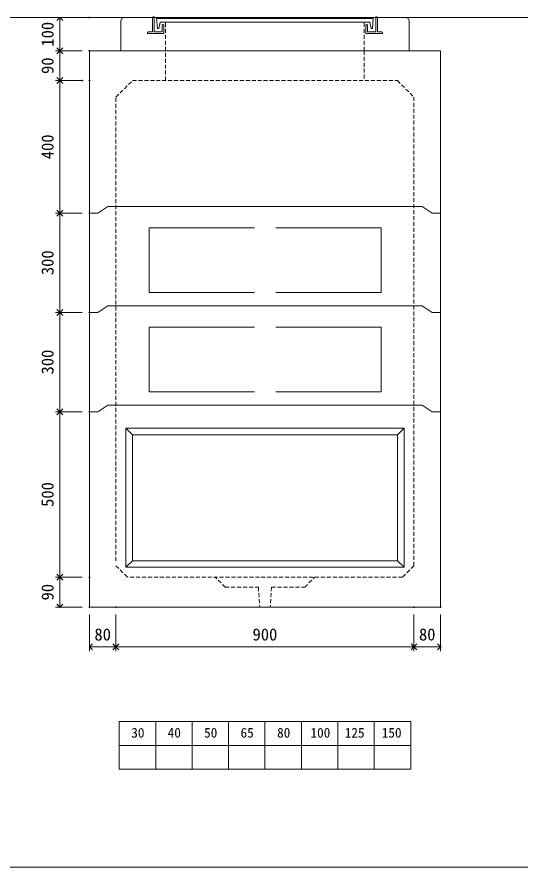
# Model space of a CAD drawing. Units: millimetres, scale not verified. Extents: x -4890 to 4890, y -2297 to 2297.
# Drawn here: x 1847 to 3368, y -1978 to 589 of the extents above; entities that cross this region are included whole.
import ezdxf
from ezdxf.enums import TextEntityAlignment as Align

# ---------------------------------------------------------------- set-up
doc = ezdxf.new("R2010")
doc.units = ezdxf.units.MM
doc.header["$LTSCALE"] = 10
doc.header["$PDMODE"] = 32
doc.header["$PDSIZE"] = 2
doc.linetypes.add('DASHED1', pattern=[1.8, 1.2, -0.6])
doc.linetypes.add('USER2', pattern=[50.8, 31.75, -6.35, 6.35, -6.35])
doc.layers.add('0-1_Defpoints', color=7, linetype='Continuous')
for name, color, linetype, lineweight in [('0-2_waku', 7, 'Continuous', 18), ('0-3_gaikei', 7, 'Continuous', 18), ('0-4_kakure', 7, 'DASHED1', 5), ('0-5_sunpou', 7, 'Continuous', 5), ('0-9_uchigawa', 6, 'Continuous', 18), ('0-B_futa', 3, 'Continuous', 18), ('0-C_GL', 4, 'Continuous', 18), ('0-E_文字１', 7, 'Continuous', 18), ('1-3_uchigawa2', 6, 'USER2', 18)]:
    doc.layers.add(name, color=color, linetype=linetype, lineweight=lineweight)
doc.styles.add('ＭＳ ゴシック', font='')
doc.styles.get('ＭＳ ゴシック').set_extended_font_data('MS Gothic')

# ---------------------------------------------------------------- blocks, each defined once
blk = doc.blocks.new('_Open90')
at = {"layer": '0-5_sunpou'}
blk.add_line((0, 0), (-1, 0), dxfattribs=at)
blk.add_lwpolyline([(-0.5, 0.5), (0, 0), (-0.5, -0.5)], dxfattribs=at)
blk = doc.blocks.new('D64')
at = {"layer": '0-1_Defpoints'}
for p in [(3512.32, 1604.36), (3423, 1104.36), (3512.32, 1104.36)]:
    blk.add_point(p, dxfattribs=at)
at = {"layer": '0-5_sunpou'}
for p, q in [((3490.32, 1604.36), (3410, 1604.36)), ((3423, 1586.36), (3423, 1122.36)), ((3490.32, 1104.36), (3410, 1104.36))]:
    blk.add_line(p, q, dxfattribs=at)
at = {"layer": '0-5_sunpou', "xscale": 18, "yscale": 18}
for p, rotation in [((3423, 1604.36), 90), ((3423, 1104.36), 270)]:
    blk.add_blockref('_Open90', p, dxfattribs=dict(at, rotation=rotation))
at = {"layer": '0-5_sunpou', "style": 'ＭＳ ゴシック'}
blk.add_text('500', height=36.66, rotation=90, dxfattribs=at).set_placement((3415, 1316.86), align=Align.BOTTOM_LEFT)
blk = doc.blocks.new('D65')
at = {"layer": '0-1_Defpoints'}
for p in [(3512.32, 1104.36), (3423, 1014.36), (3512.32, 1014.36)]:
    blk.add_point(p, dxfattribs=at)
at = {"layer": '0-5_sunpou'}
for p, q in [((3490.32, 1104.36), (3410, 1104.36)), ((3423, 1086.36), (3423, 1032.36)), ((3490.32, 1014.36), (3410, 1014.36))]:
    blk.add_line(p, q, dxfattribs=at)
at = {"layer": '0-5_sunpou', "xscale": 18, "yscale": 18}
for p, rotation in [((3423, 1104.36), 90), ((3423, 1014.36), 270)]:
    blk.add_blockref('_Open90', p, dxfattribs=dict(at, rotation=rotation))
at = {"layer": '0-5_sunpou', "style": 'ＭＳ ゴシック'}
blk.add_text('90', height=36.66, rotation=90, dxfattribs=at).set_placement((3415, 1034.36), align=Align.BOTTOM_LEFT)
blk = doc.blocks.new('D66')
at = {"layer": '0-1_Defpoints'}
for p in [(3512.32, 1014.36), (3592.32, 1014.36), (3592.32, 894.33)]:
    blk.add_point(p, dxfattribs=at)
at = {"layer": '0-5_sunpou'}
for p, q in [((3512.32, 992.36), (3512.32, 881.33)), ((3592.32, 992.36), (3592.32, 881.33)), ((3530.32, 894.33), (3574.32, 894.33))]:
    blk.add_line(p, q, dxfattribs=at)
at = {"layer": '0-5_sunpou', "xscale": 18, "yscale": 18, "rotation": 180}
blk.add_blockref('_Open90', (3512.32, 894.33), dxfattribs=at)
at = {"layer": '0-5_sunpou', "xscale": 18, "yscale": 18}
blk.add_blockref('_Open90', (3592.32, 894.33), dxfattribs=at)
at = {"layer": '0-5_sunpou', "style": 'ＭＳ ゴシック'}
blk.add_text('80', height=36.66, dxfattribs=at).set_placement((3527.32, 902.33), align=Align.BOTTOM_LEFT)
blk = doc.blocks.new('D67')
at = {"layer": '0-1_Defpoints'}
for p in [(3592.32, 1014.36), (4492.32, 1014.36), (4492.32, 894.33)]:
    blk.add_point(p, dxfattribs=at)
at = {"layer": '0-5_sunpou'}
for p, q in [((3592.32, 992.36), (3592.32, 881.33)), ((4492.32, 992.36), (4492.32, 881.33)), ((3610.32, 894.33), (4474.32, 894.33))]:
    blk.add_line(p, q, dxfattribs=at)
at = {"layer": '0-5_sunpou', "xscale": 18, "yscale": 18, "rotation": 180}
blk.add_blockref('_Open90', (3592.32, 894.33), dxfattribs=at)
at = {"layer": '0-5_sunpou', "xscale": 18, "yscale": 18}
blk.add_blockref('_Open90', (4492.32, 894.33), dxfattribs=at)
at = {"layer": '0-5_sunpou', "style": 'ＭＳ ゴシック'}
blk.add_text('900', height=36.66, dxfattribs=at).set_placement((4004.82, 902.33), align=Align.BOTTOM_LEFT)
blk = doc.blocks.new('D68')
at = {"layer": '0-1_Defpoints'}
for p in [(4492.32, 1014.36), (4572.32, 1014.36), (4572.32, 894.33)]:
    blk.add_point(p, dxfattribs=at)
at = {"layer": '0-5_sunpou'}
for p, q in [((4492.32, 992.36), (4492.32, 881.33)), ((4572.32, 992.36), (4572.32, 881.33)), ((4510.32, 894.33), (4554.32, 894.33))]:
    blk.add_line(p, q, dxfattribs=at)
at = {"layer": '0-5_sunpou', "xscale": 18, "yscale": 18, "rotation": 180}
blk.add_blockref('_Open90', (4492.32, 894.33), dxfattribs=at)
at = {"layer": '0-5_sunpou', "xscale": 18, "yscale": 18}
blk.add_blockref('_Open90', (4572.32, 894.33), dxfattribs=at)
at = {"layer": '0-5_sunpou', "style": 'ＭＳ ゴシック'}
blk.add_text('80', height=36.66, dxfattribs=at).set_placement((4507.32, 902.33), align=Align.BOTTOM_LEFT)
blk = doc.blocks.new('D69')
at = {"layer": '0-1_Defpoints'}
for p in [(3511.54, 2794.36), (3423, 2694.36), (3512.32, 2694.36)]:
    blk.add_point(p, dxfattribs=at)
at = {"layer": '0-5_sunpou'}
for p, q in [((3489.54, 2794.36), (3410, 2794.36)), ((3423, 2776.36), (3423, 2712.36)), ((3490.32, 2694.36), (3410, 2694.36))]:
    blk.add_line(p, q, dxfattribs=at)
at = {"layer": '0-5_sunpou', "xscale": 18, "yscale": 18}
for p, rotation in [((3423, 2794.36), 90), ((3423, 2694.36), 270)]:
    blk.add_blockref('_Open90', p, dxfattribs=dict(at, rotation=rotation))
at = {"layer": '0-5_sunpou', "style": 'ＭＳ ゴシック'}
blk.add_text('100', height=36.66, rotation=90, dxfattribs=at).set_placement((3415, 2706.86), align=Align.BOTTOM_LEFT)
blk = doc.blocks.new('D70')
at = {"layer": '0-1_Defpoints'}
for p in [(3512.32, 2694.36), (3423, 2604.36), (3512.32, 2604.36)]:
    blk.add_point(p, dxfattribs=at)
at = {"layer": '0-5_sunpou'}
for p, q in [((3490.32, 2694.36), (3410, 2694.36)), ((3423, 2676.36), (3423, 2622.36)), ((3490.32, 2604.36), (3410, 2604.36))]:
    blk.add_line(p, q, dxfattribs=at)
at = {"layer": '0-5_sunpou', "xscale": 18, "yscale": 18}
for p, rotation in [((3423, 2694.36), 90), ((3423, 2604.36), 270)]:
    blk.add_blockref('_Open90', p, dxfattribs=dict(at, rotation=rotation))
at = {"layer": '0-5_sunpou', "style": 'ＭＳ ゴシック'}
blk.add_text('90', height=36.66, rotation=90, dxfattribs=at).set_placement((3415, 2624.36), align=Align.BOTTOM_LEFT)
blk = doc.blocks.new('D71')
at = {"layer": '0-1_Defpoints'}
for p in [(3490.32, 2604.36), (3423, 2204.36), (3512.32, 2204.36)]:
    blk.add_point(p, dxfattribs=at)
at = {"layer": '0-5_sunpou'}
for p, q in [((3468.32, 2604.36), (3410, 2604.36)), ((3423, 2586.36), (3423, 2222.36)), ((3490.32, 2204.36), (3410, 2204.36))]:
    blk.add_line(p, q, dxfattribs=at)
at = {"layer": '0-5_sunpou', "xscale": 18, "yscale": 18}
for p, rotation in [((3423, 2604.36), 90), ((3423, 2204.36), 270)]:
    blk.add_blockref('_Open90', p, dxfattribs=dict(at, rotation=rotation))
at = {"layer": '0-5_sunpou', "style": 'ＭＳ ゴシック'}
blk.add_text('400', height=36.66, rotation=90, dxfattribs=at).set_placement((3415, 2366.86), align=Align.BOTTOM_LEFT)
blk = doc.blocks.new('D72')
at = {"layer": '0-1_Defpoints'}
for p in [(3512.32, 2204.36), (3423, 1904.36), (3512.32, 1904.36)]:
    blk.add_point(p, dxfattribs=at)
at = {"layer": '0-5_sunpou'}
for p, q in [((3490.32, 2204.36), (3410, 2204.36)), ((3423, 2186.36), (3423, 1922.36)), ((3490.32, 1904.36), (3410, 1904.36))]:
    blk.add_line(p, q, dxfattribs=at)
at = {"layer": '0-5_sunpou', "xscale": 18, "yscale": 18}
for p, rotation in [((3423, 2204.36), 90), ((3423, 1904.36), 270)]:
    blk.add_blockref('_Open90', p, dxfattribs=dict(at, rotation=rotation))
at = {"layer": '0-5_sunpou', "style": 'ＭＳ ゴシック'}
blk.add_text('300', height=36.66, rotation=90, dxfattribs=at).set_placement((3415, 2016.86), align=Align.BOTTOM_LEFT)
blk = doc.blocks.new('D73')
at = {"layer": '0-1_Defpoints'}
for p in [(3512.32, 1904.36), (3423, 1604.36), (3512.32, 1604.36)]:
    blk.add_point(p, dxfattribs=at)
at = {"layer": '0-5_sunpou'}
for p, q in [((3490.32, 1904.36), (3410, 1904.36)), ((3423, 1886.36), (3423, 1622.36)), ((3490.32, 1604.36), (3410, 1604.36))]:
    blk.add_line(p, q, dxfattribs=at)
at = {"layer": '0-5_sunpou', "xscale": 18, "yscale": 18}
for p, rotation in [((3423, 1904.36), 90), ((3423, 1604.36), 270)]:
    blk.add_blockref('_Open90', p, dxfattribs=dict(at, rotation=rotation))
at = {"layer": '0-5_sunpou', "style": 'ＭＳ ゴシック'}
blk.add_text('300', height=36.66, rotation=90, dxfattribs=at).set_placement((3415, 1716.86), align=Align.BOTTOM_LEFT)

msp = doc.modelspace()

# ---------------------------------------------------------------- linework, layer by layer
at = {"layer": '0-2_waku'}
for p, q in [((2155.32, -1539.01), (2155.32, -1683.01)), ((2155.32, -1539.01), (2155.32, -1683.01)), ((2155.32, -1539.01), (2155.32, -1683.01)), ((2155.32, -1539.01), (2155.32, -1683.01)), ((2155.32, -1539.01), (3035.32, -1539.01)), ((2265.32, -1539.01), (2265.32, -1683.01)), ((2375.32, -1539.01), (2375.32, -1683.01)), ((2375.32, -1539.01), (2375.32, -1683.01)), ((2485.32, -1539.01), (2485.32, -1683.01)), ((2595.32, -1539.01), (2595.32, -1683.01)), ((2705.32, -1539.01), (2705.32, -1683.01)), ((2815.32, -1539.01), (2815.32, -1683.01)), ((2925.32, -1539.01), (2925.32, -1683.01)), ((3035.32, -1539.01), (3035.32, -1683.01)), ((2155.32, -1611.01), (3035.32, -1611.01)), ((2155.32, -1683.01), (3035.32, -1683.01)), ((-1229.68, -1978.01), (4890.32, -1978.01)), ((-1229.68, -1978.01), (4890.32, -1978.01))]:
    msp.add_line(p, q, dxfattribs=at)
at = {"layer": '0-3_gaikei'}
for p, q in [((2160.32, 486.99), (2160.32, 576.99)), ((2170.32, 586.99), (2255.31, 586.99)), ((2935.32, 586.99), (3020.32, 586.99)), ((3030.32, 486.99), (3030.32, 576.99)), ((2065.32, 486.99), (3125.32, 486.99)), ((2065.32, 486.99), (2065.32, -1193.01)), ((2160.32, 486.99), (2270.32, 486.99)), ((2160.32, 486.99), (2270.32, 486.99)), ((2195.32, 486.99), (2995.32, 486.99)), ((3030.32, 486.99), (2920.32, 486.99)), ((3125.32, 486.99), (3125.32, -1193.01)), ((2090.32, -3.01), (2120.32, 16.99)), ((2120.32, 16.99), (3070.32, 16.99)), ((3070.32, 16.99), (3100.32, -3.01)), ((2090.32, -3.01), (2065.32, -3.01)), ((3100.32, -3.01), (3125.32, -3.01)), ((2090.32, -303.01), (2065.32, -303.01)), ((2090.32, -303.01), (2120.32, -283.01)), ((2120.32, -283.01), (3070.32, -283.01)), ((3070.32, -283.01), (3100.32, -303.01)), ((3100.32, -303.01), (3125.32, -303.01)), ((2090.32, -603.01), (2120.32, -583.01)), ((2120.32, -583.01), (3070.32, -583.01)), ((3070.32, -583.01), (3100.32, -603.01)), ((2090.32, -603.01), (2065.32, -603.01)), ((3100.32, -603.01), (3125.32, -603.01)), ((3125.32, -1193.01), (2065.32, -1193.01))]:
    msp.add_line(p, q, dxfattribs=at)
for centre, radius, start, end in [((2169.74, 577.57), 9.44, 86.47383, 183.52617), ((3020.65, 577.33), 9.68, 358.04251, 91.95749)]:
    msp.add_arc(centre, radius, start, end, dxfattribs=at)
at = {"layer": '0-4_kakure'}
for p, q in [((2295.32, 486.99), (2295.32, 573.49)), ((2895.32, 486.99), (2895.32, 573.49)), ((2295.32, 396.99), (2295.32, 486.99)), ((2895.32, 486.99), (2895.32, 396.99)), ((2145.32, 346.99), (2195.32, 396.99)), ((2195.32, 396.99), (2995.32, 396.99)), ((2995.32, 396.99), (3045.32, 346.99)), ((2145.32, -1053.01), (2145.32, 346.99)), ((3045.32, -1068.01), (3045.32, 346.99)), ((2145.32, -1068.01), (2180.32, -1103.01)), ((2145.32, -1068.01), (2180.32, -1103.01)), ((3045.32, -1068.01), (3010.32, -1103.01)), ((3045.32, -1068.01), (3010.32, -1103.01)), ((3010.32, -1103.01), (2180.32, -1103.01)), ((3010.32, -1103.01), (2180.32, -1103.01)), ((2475.32, -1133.01), (2445.32, -1103.01)), ((2475.32, -1133.01), (2445.32, -1103.01)), ((2715.32, -1133.01), (2745.32, -1103.01)), ((2715.32, -1133.01), (2745.32, -1103.01)), ((2475.32, -1133.01), (2575.32, -1133.01)), ((2475.32, -1133.01), (2575.32, -1133.01)), ((2575.32, -1133.01), (2579.32, -1193.01)), ((2615.32, -1133.01), (2611.32, -1193.01)), ((2615.32, -1133.01), (2715.32, -1133.01))]:
    msp.add_line(p, q, dxfattribs=at)
at = {"layer": '0-9_uchigawa'}
for p, q in [((2175.32, -653.01), (2175.32, -1073.01)), ((2175.32, -653.01), (2595.32, -653.01)), ((2175.32, -653.01), (2195.32, -673.01)), ((2175.32, -653.01), (2175.32, -1073.01)), ((2175.32, -653.01), (2595.32, -653.01)), ((2175.32, -653.01), (2195.32, -673.01)), ((2595.32, -653.01), (3015.32, -653.01)), ((2595.32, -653.01), (3015.32, -653.01)), ((2595.32, -653.01), (3015.32, -653.01)), ((2595.32, -653.01), (3015.32, -653.01)), ((3015.32, -653.01), (2995.32, -673.01)), ((3015.32, -653.01), (2995.32, -673.01)), ((3015.32, -653.01), (3015.32, -1073.01)), ((3015.32, -653.01), (3015.32, -1073.01)), ((2195.32, -673.01), (2195.32, -1053.01)), ((2195.32, -673.01), (2595.32, -673.01)), ((2195.32, -673.01), (2595.32, -673.01)), ((2195.32, -673.01), (2195.32, -1053.01)), ((2195.32, -673.01), (2595.32, -673.01)), ((2195.32, -673.01), (2595.32, -673.01)), ((2595.32, -673.01), (2995.32, -673.01)), ((2595.32, -673.01), (2995.32, -673.01)), ((2995.32, -673.01), (2995.32, -1053.01)), ((2995.32, -673.01), (2995.32, -1053.01)), ((2195.32, -1053.01), (2175.32, -1073.01)), ((2195.32, -1053.01), (2175.32, -1073.01)), ((2175.32, -1073.01), (2595.32, -1073.01)), ((2175.32, -1073.01), (2595.32, -1073.01)), ((2195.32, -1053.01), (2595.32, -1053.01)), ((2195.32, -1053.01), (2595.32, -1053.01)), ((2595.32, -1053.01), (2995.32, -1053.01)), ((2595.32, -1053.01), (2995.32, -1053.01)), ((2595.32, -1073.01), (3015.32, -1073.01)), ((2595.32, -1073.01), (3015.32, -1073.01)), ((2995.32, -1053.01), (3015.32, -1073.01)), ((2995.32, -1053.01), (3015.32, -1073.01))]:
    msp.add_line(p, q, dxfattribs=at)
at = {"layer": '0-B_futa'}
for p, q in [((2255.31, 586.99), (2255.31, 543.99)), ((2257.31, 588.99), (2260.31, 588.99)), ((2260.31, 588.99), (2260.31, 543.99)), ((2268.13, 584.49), (2922.46, 584.49)), ((2268.13, 584.49), (2270.62, 554.49)), ((2278.65, 573.49), (2274.33, 554.49)), ((2278.65, 573.49), (2911.98, 573.49)), ((2287.31, 565.99), (2288.31, 565.99)), ((2903.32, 565.99), (2902.32, 565.99)), ((2911.98, 573.49), (2916.3, 554.49)), ((2922.46, 584.49), (2920.21, 554.49)), ((2930.32, 588.99), (2930.32, 543.99)), ((2930.32, 588.99), (2933.32, 588.99)), ((2935.32, 586.99), (2935.32, 543.99)), ((2240.31, 541.99), (2240.31, 540.99)), ((2242.31, 543.99), (2255.31, 543.99)), ((2260.31, 543.99), (2285.31, 543.99)), ((2270.62, 554.49), (2274.33, 554.49)), ((2285.31, 563.99), (2285.31, 543.99)), ((2290.31, 563.99), (2290.31, 538.99)), ((2900.32, 563.99), (2900.32, 538.99)), ((2905.32, 563.99), (2905.32, 543.99)), ((2930.32, 543.99), (2905.32, 543.99)), ((2920.21, 554.49), (2916.3, 554.49)), ((2948.32, 543.99), (2935.32, 543.99)), ((2950.32, 541.99), (2950.32, 540.99)), ((2290.31, 538.99), (2242.31, 538.99)), ((2900.32, 538.99), (2948.32, 538.99))]:
    msp.add_line(p, q, dxfattribs=at)
for centre, start, end in [((2257.31, 586.99), 90, 180), ((2287.31, 563.99), 90, 180), ((2288.31, 563.99), 0, 90), ((2902.32, 563.99), 90, 180), ((2903.32, 563.99), 0, 90), ((2933.32, 586.99), 0, 90), ((2242.31, 541.99), 90, 180), ((2242.31, 540.99), 180, 270), ((2948.32, 541.99), 0, 90), ((2948.32, 540.99), 270, 0)]:
    msp.add_arc(centre, 2, start, end, dxfattribs=at)
at = {"layer": '0-C_GL'}
for p, q in [((-1229.68, 586.99), (4890.32, 586.99)), ((-1229.63, 586.99), (4890.37, 586.99))]:
    msp.add_line(p, q, dxfattribs=at)
at = {"layer": '1-3_uchigawa2'}
for p, q in [((2246.05, -48.01), (2596.05, -48.01)), ((2246.05, -48.01), (2246.05, -243.01)), ((2946.05, -48.01), (2596.05, -48.01)), ((2946.05, -48.01), (2946.05, -243.01)), ((2246.05, -243.01), (2595.32, -243.01)), ((2946.05, -243.01), (2596.78, -243.01)), ((2246.05, -348.01), (2596.05, -348.01)), ((2246.05, -348.01), (2246.05, -543.01)), ((2946.05, -348.01), (2596.05, -348.01)), ((2946.05, -348.01), (2946.05, -543.01)), ((2246.05, -543.01), (2595.32, -543.01)), ((2946.05, -543.01), (2596.78, -543.01))]:
    msp.add_line(p, q, dxfattribs=at)

# ---------------------------------------------------------------- block references
at = {"layer": '0-5_sunpou'}
for name in ['D69', 'D70', 'D71', 'D72', 'D73', 'D64', 'D65', 'D66', 'D67', 'D68']:
    msp.add_blockref(name, (-1447, -2207.37), dxfattribs=at)

# ---------------------------------------------------------------- texts
at = {"layer": '0-E_文字１', "style": 'ＭＳ ゴシック'}
for s, p in [('30', (2191.56, -1596)), ('40', (2301.56, -1596)), ('50', (2411.56, -1596)), ('65', (2521.56, -1596)), ('80', (2631.97, -1596)), ('100', (2732.85, -1596)), ('125', (2836.23, -1596)), ('150', (2948, -1596))]:
    msp.add_text(s, height=29.33, dxfattribs=at).set_placement(p, align=Align.BOTTOM_LEFT)

doc.saveas('drawing.dxf')
